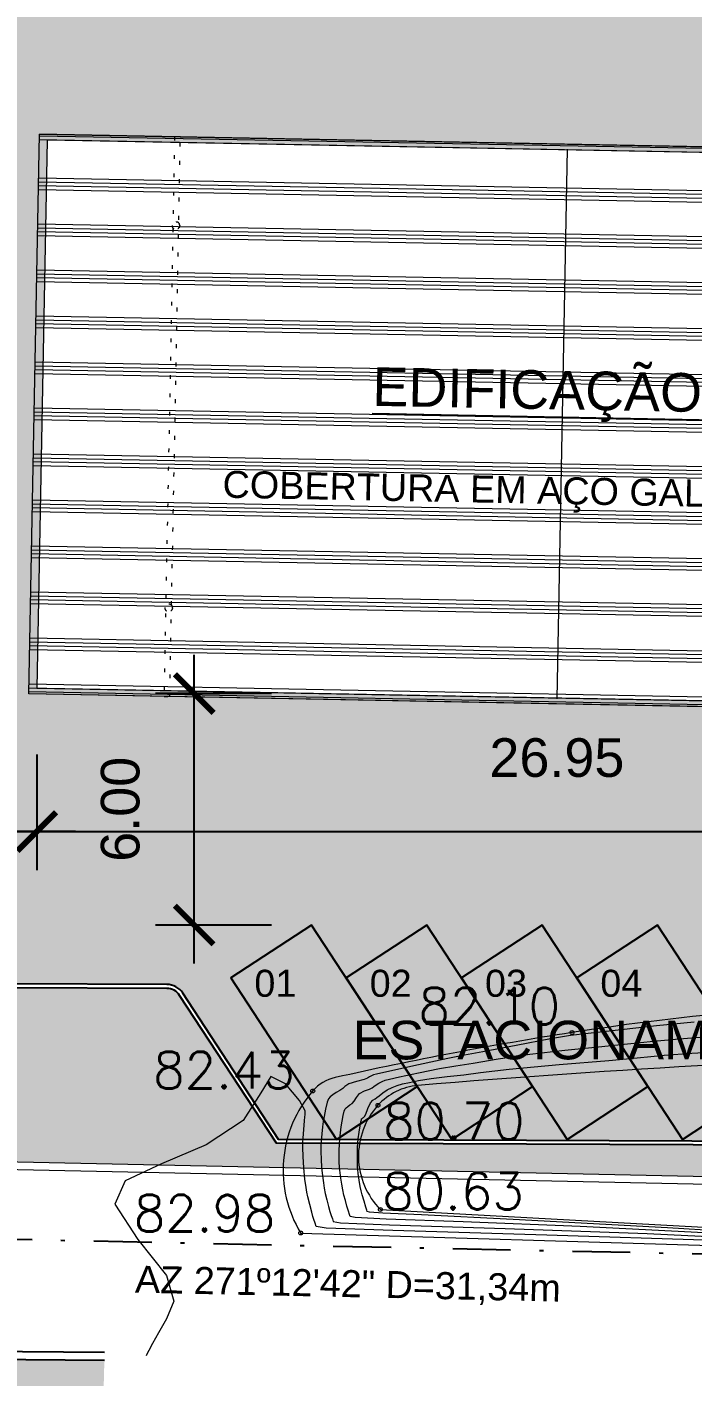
# Model space of a CAD drawing. Header units: inches. Extents: x 1286 to 7442, y -84 to 3420.
# Drawn here: x 1864.46 to 1881.69, y 39.47 to 74.44 of the extents above; entities that cross this region are included whole.
import ezdxf

# ---------------------------------------------------------------- set-up
doc = ezdxf.new("R2010")
doc.units = ezdxf.units.IN
doc.header["$LTSCALE"] = 3
doc.header["$MEASUREMENT"] = 0
for name, pattern in [('DASHDOT', [1, 0.5, -0.25, 0, -0.25]), ('DASHED', [0.75, 0.5, -0.25]), ('DOT', [0.25, 0, -0.25])]:
    doc.linetypes.add(name, pattern=pattern)
for name, color, linetype in [('ARQ_COTAS', 133, 'Continuous'), ('ARQ_HATCH', 8, 'Continuous'), ('ARQ_INDICAÇÃO', 133, 'Continuous'), ('ARQ_LIMITE', 6, 'DASHDOT'), ('ARQ_PONTO', 133, 'Continuous'), ('ARQ_RUA', 250, 'Continuous'), ('ARQ_TEXTO', 133, 'Continuous')]:
    doc.layers.add(name, color=color, linetype=linetype)
for name, color, linetype, lineweight in [('ARQ_PISO', 250, 'Continuous', 5), ('ARQ_PROJEÇÃO', 8, 'DASHED', 5), ('ARQ_TOPOGRAFIA', 8, 'Continuous', 5), ('ARQ_VISTA', 2, 'Continuous', 5)]:
    doc.layers.add(name, color=color, linetype=linetype, lineweight=lineweight)
doc.styles.add('1-500', font='arial.ttf', dxfattribs={"height": 1})
doc.styles.add('ROMAN', font='romans__.ttf', dxfattribs={"height": 0.75})
doc.dimstyles.new('1 - 500', dxfattribs={"dimscale": 2, "dimtxt": 1, "dimasz": 0.5, "dimexe": 0.5, "dimexo": 0.5, "dimgap": 0.7, "dimtad": 1, "dimzin": 4, "dimdsep": 46, "dimtxsty": '1-500', "dimblk": 'ARCHTICK', "dimcen": 0.1, "dimdle": 0.5, "dimclrd": 256, "dimclre": 256, "dimclrt": 256, "dimazin": 0, "dimtfac": 1, "dimtix": 1, "dimtofl": 0, "dimtmove": 2, "dimatfit": 3, "dimldrblk": 'OPEN90', "dimfxl": 1, "dimfxlon": 1, "dimtolj": 1, "dimtzin": 0, "dimlwd": -1, "dimlwe": -1, "dimarcsym": 0})

# ---------------------------------------------------------------- blocks, each defined once
blk = doc.blocks.new('_ArchTick')
at = {"color": 0, "linetype": 'ByBlock', "const_width": 0.15}
blk.add_lwpolyline([(-0.5, -0.5), (0.5, 0.5)], dxfattribs=at)
blk = doc.blocks.new('*D49')
at = {"layer": 'ARQ_COTAS', "transparency": 16777216}
for p, q in [((1859.899249262756, 58.31149459255089), (1859.899249262756, 48.5524131346323)), ((1861.899249262756, 57.31149459255089), (1858.899249262756, 57.31149459255089)), ((1861.899249262756, 49.5524131346323), (1858.899249262756, 49.5524131346323))]:
    blk.add_line(p, q, dxfattribs=at)
at = {"layer": 'Defpoints', "color": 0, "transparency": 16777216}
for p in [(1864.713386937372, 57.31149459255089), (1859.899249262756, 49.5524131346323), (1864.713386937372, 49.5524131346323)]:
    blk.add_point(p, dxfattribs=at)
at = {"layer": 'ARQ_COTAS', "transparency": 16777216}
for p, rotation in [((1859.899249262756, 57.31149459255089), 90), ((1859.899249262756, 49.5524131346323), 270)]:
    blk.add_blockref('_ArchTick', p, dxfattribs=dict(at, rotation=rotation))
at = {"layer": 'ARQ_COTAS', "transparency": 16777216, "insert": (1857.988676275034, 53.43195386359105), "char_height": 1, "attachment_point": 5, "rotation": 90, "style": '1-500'}
blk.add_mtext('\\A1;7.76', dxfattribs=at)
blk = doc.blocks.new('_Open90')
at = {"color": 0, "linetype": 'ByBlock', "lineweight": -2}
for p, q in [((-0.5, 0.5), (0, 0)), ((0, 0), (-1, 0)), ((0, 0), (-0.5, -0.5))]:
    blk.add_line(p, q, dxfattribs=at)
blk = doc.blocks.new('*D50')
at = {"layer": 'ARQ_COTAS', "transparency": 16777216}
for p, q in [((1859.899249262755, 56.31149459255089), (1859.899249262755, 72.5089395851736)), ((1861.899249262755, 71.5089395851736), (1858.899249262755, 71.5089395851736)), ((1861.899249262755, 57.31149459255089), (1858.899249262755, 57.31149459255089))]:
    blk.add_line(p, q, dxfattribs=at)
at = {"layer": 'Defpoints', "color": 0, "transparency": 16777216}
for p in [(1859.899249262755, 71.5089395851736), (1864.982748555786, 71.5089395851736), (1864.713386937372, 57.31149459255089)]:
    blk.add_point(p, dxfattribs=at)
at = {"layer": 'ARQ_COTAS', "transparency": 16777216}
for p, rotation in [((1859.899249262755, 71.5089395851736), 90), ((1859.899249262755, 57.31149459255089), 270)]:
    blk.add_blockref('_ArchTick', p, dxfattribs=dict(at, rotation=rotation))
at = {"layer": 'ARQ_COTAS', "transparency": 16777216, "insert": (1857.988676275033, 64.4102170888617), "char_height": 1, "attachment_point": 5, "rotation": 90, "style": '1-500'}
blk.add_mtext('\\A1;14.20', dxfattribs=at)
blk = doc.blocks.new('*D51')
at = {"layer": 'ARQ_COTAS', "transparency": 16777216}
for p, q in [((1859.899249262754, 70.5089395851736), (1859.899249262754, 93.51031746336123)), ((1861.899249262754, 92.51031746336123), (1858.899249262754, 92.51031746336123)), ((1861.899249262754, 71.5089395851736), (1858.899249262754, 71.5089395851736))]:
    blk.add_line(p, q, dxfattribs=at)
at = {"layer": 'Defpoints', "color": 0, "transparency": 16777216}
for p in [(1859.899249262754, 92.51031746336123), (1864.982748555141, 92.51031746336123), (1864.982748555786, 71.5089395851736)]:
    blk.add_point(p, dxfattribs=at)
at = {"layer": 'ARQ_COTAS', "transparency": 16777216}
for p, rotation in [((1859.899249262754, 92.51031746336123), 90), ((1859.899249262754, 71.5089395851736), 270)]:
    blk.add_blockref('_ArchTick', p, dxfattribs=dict(at, rotation=rotation))
at = {"layer": 'ARQ_COTAS', "transparency": 16777216, "insert": (1857.988676275032, 82.00962852426687), "char_height": 1, "attachment_point": 5, "rotation": 90, "style": '1-500'}
blk.add_mtext('\\A1;21.00', dxfattribs=at)
blk = doc.blocks.new('*D52')
at = {"layer": 'ARQ_COTAS', "transparency": 16777216}
for p, q in [((1822.158376435212, 55.59874602170885), (1822.158376435212, 52.59874602170885)), ((1864.713386937372, 55.59874602170885), (1864.713386937372, 52.59874602170885)), ((1865.713386937372, 53.59874602170885), (1821.158376435212, 53.59874602170885))]:
    blk.add_line(p, q, dxfattribs=at)
at = {"layer": 'Defpoints', "color": 0, "transparency": 16777216}
for p in [(1822.158376435212, 57.31149459255087), (1864.713386937372, 57.31149459255086), (1822.158376435212, 53.59874602170885)]:
    blk.add_point(p, dxfattribs=at)
at = {"layer": 'ARQ_COTAS', "transparency": 16777216, "rotation": 180}
blk.add_blockref('_ArchTick', (1822.158376435212, 53.59874602170885), dxfattribs=at)
at = {"layer": 'ARQ_COTAS', "transparency": 16777216}
blk.add_blockref('_ArchTick', (1864.713386937372, 53.59874602170885), dxfattribs=at)
at = {"layer": 'ARQ_COTAS', "transparency": 16777216, "insert": (1843.435881686292, 55.50931900943054), "char_height": 1, "attachment_point": 5, "style": '1-500'}
blk.add_mtext('\\A1;42.56', dxfattribs=at)
blk = doc.blocks.new('*D58')
at = {"layer": 'ARQ_COTAS', "transparency": 16777216}
for p, q in [((1864.713386937372, 55.59874602170885), (1864.713386937372, 52.59874602170885)), ((1891.658537821256, 55.59874602170885), (1891.658537821256, 52.59874602170885)), ((1863.713386937372, 53.59874602170885), (1892.658537821256, 53.59874602170885))]:
    blk.add_line(p, q, dxfattribs=at)
at = {"layer": 'Defpoints', "color": 0, "transparency": 16777216}
for p in [(1864.713386937372, 57.31149459255134), (1891.658537821256, 56.80027659140782), (1891.658537821256, 53.59874602170885)]:
    blk.add_point(p, dxfattribs=at)
at = {"layer": 'ARQ_COTAS', "transparency": 16777216, "rotation": 180}
blk.add_blockref('_ArchTick', (1864.713386937372, 53.59874602170885), dxfattribs=at)
at = {"layer": 'ARQ_COTAS', "transparency": 16777216}
blk.add_blockref('_ArchTick', (1891.658537821256, 53.59874602170885), dxfattribs=at)
at = {"layer": 'ARQ_COTAS', "transparency": 16777216, "insert": (1878.185962379314, 55.50931900943054), "char_height": 1, "attachment_point": 5, "style": '1-500'}
blk.add_mtext('\\A1;26.95', dxfattribs=at)
blk = doc.blocks.new('*D96')
at = {"layer": 'ARQ_COTAS', "transparency": 16777216}
for p, q in [((1868.791295722393, 50.17904465789635), (1868.791295722393, 58.17428776831466)), ((1870.791295722393, 57.17428776831466), (1867.791295722393, 57.17428776831466)), ((1870.791295722393, 51.17904465789635), (1867.791295722393, 51.17904465789635))]:
    blk.add_line(p, q, dxfattribs=at)
at = {"layer": 'Defpoints', "color": 0, "transparency": 16777216}
for p in [(1868.791295722393, 57.17428776831466), (1871.945250003789, 57.17428776831466), (1871.831505003344, 51.17904465789635)]:
    blk.add_point(p, dxfattribs=at)
at = {"layer": 'ARQ_COTAS', "transparency": 16777216}
for p, rotation in [((1868.791295722393, 57.17428776831466), 90), ((1868.791295722393, 51.17904465789635), 270)]:
    blk.add_blockref('_ArchTick', p, dxfattribs=dict(at, rotation=rotation))
at = {"layer": 'ARQ_COTAS', "transparency": 16777216, "insert": (1866.88072273467, 54.17666621310497), "char_height": 1, "attachment_point": 5, "rotation": 90, "style": '1-500'}
blk.add_mtext('\\A1;6.00', dxfattribs=at)

msp = doc.modelspace()

# ---------------------------------------------------------------- hatches: boundary and pattern name
at = {"layer": 'ARQ_HATCH', "transparency": 33554559}
h = msp.add_hatch(color=9, dxfattribs=at)
h.dxf.hatch_style = 1
edge = h.paths.add_edge_path()
edge.add_line((1806.504420997991, 11.29320923012733), (1791.287455500688, 14.59955625609433))
edge.add_line((1791.287455500688, 14.59955625609433), (1796.21916764202, 37.29702052947107))
edge.add_line((1796.21916764202, 37.29702052947107), (1801.851533979345, 63.15544171438466))
edge.add_line((1801.851533979345, 63.15544171438466), (1809.763832658086, 99.00560465062188))
edge.add_line((1809.763832658086, 99.00560465062188), (1817.550291622415, 134.379449704417))
edge.add_line((1817.550291622415, 134.379449704417), (1822.677377090048, 158.2706152668487))
edge.add_line((1822.677377090048, 158.2706152668487), (1826.527252418853, 176.0018626986936))
edge.add_line((1826.527252418853, 176.0018626986936), (1831.58634316005, 199.687612145672))
edge.add_line((1831.58634316005, 199.687612145672), (1836.78598221519, 223.2750485949617))
edge.add_line((1836.78598221519, 223.2750485949617), (1840.064877947472, 238.3331558673093))
edge.add_line((1840.064877947472, 238.3331558673093), (1843.029586253445, 252.1249787262944))
edge.add_line((1843.029586253445, 252.1249787262944), (1845.03734522224, 261.7234150780338))
edge.add_line((1845.03734522224, 261.7234150780338), (1857.597052590639, 260.4716640474294))
edge.add_line((1857.597052590639, 260.4716640474294), (1840.83987959546, 181.5207020655352))
edge.add_line((1840.83987959546, 181.5207020655351), (1812.170230468934, 46.84906408186737))
edge.add_arc((1816.082558900441, 46.01618579302792), 3.999999999999915, 167.9819649971217, 267.242093406933)
edge.add_line((1815.890095039531, 42.02081876830499), (1822.336008593493, 41.71030776843614))
edge.add_line((1822.336008593493, 41.71030776843614), (1842.888410074674, 40.10897651970151))
edge.add_line((1842.888410074674, 40.10897651970151), (1866.464947723611, 39.91383113825816))
edge.add_line((1866.464947723611, 39.91383113825816), (1866.157855032199, 28.09681896433301))
edge.add_arc((1801.741963233721, -6445.566360133978), 6473.983654870426, 89.42989976007226, 89.73237382335071)
edge.add_arc((1836.36839905733, -252.1005469905423), 280.4815257042164, 90.8961648626426, 92.21120408732037)
edge.add_arc((1826.308854461835, 8.432709651195296), 19.75413501909197, 92.21165603977944, 97.16704330417099)
edge.add_arc((1828.171373651084, -6.377805052647091), 34.6813023158956, 97.16732270034484, 102.1245926488107)
edge.add_arc((1826.38413613175, 1.941767061868575), 26.17192524617771, 102.1247202396606, 107.8304519209239)
edge.add_arc((1827.748082028354, -2.298681647816807), 30.62633358717363, 107.8304524072479, 113.5369278374841)
edge.add_arc((1820.806894379696, 13.63703781180459), 13.24452583716383, 113.5372307644454, 122.2152644208954)
edge.add_arc((1820.854797968438, 13.56102418538723), 13.33437473911022, 122.2152897474165, 130.9005376964332)
edge.add_arc((1820.509634584205, 13.95948419819331), 12.80720480102513, 130.9005378703762, 139.7610407364488)
edge.add_arc((1819.120253702707, 15.1352783380683), 10.98707538499126, 139.7612633826868, 148.6181415213829)
edge.add_arc((1829.933652350126, 8.539636862019904), 23.65325384484163, 148.6185274575465, 154.6537745443761)
edge.add_arc((1821.163538495754, 12.69395167413006), 13.9489646604433, 154.6539270211828, 160.6882631602748)
edge.add_arc((1842.057444872318, 5.372205170539246), 36.08859644454206, 160.6882642495572, 164.439018586536)
edge.add_arc((1835.687356420564, 7.146090489228186), 29.47613124561494, 164.4390185865388, 168.1897734627645)
edge.add_arc((1835.687358193845, 7.146090040171941), 29.4761330732653, 168.189773313847, 171.9119848892629)
at = {"layer": 'ARQ_HATCH'}
h = msp.add_hatch(dxfattribs=at)
h.set_pattern_fill('HONEY', color=8, scale=2, angle=315)
h.set_pattern_definition([(315, (0, 0), (0.4182581518689039, -0.1120719340210068), [0.25, -0.5]), (75.00000000000006, (0, 0), (-0.1120719340210065, 0.4182581518689039), [0.25, -0.5]), (14.99999999999995, (0, 0), (0.3061862178478974, 0.3061862178478972), [-0.5, 0.25])])
edge = h.paths.add_edge_path()
edge.add_line((2027.264263873145, 74.93027181012508), (2031.410676407761, 91.98383655521494))
edge.add_arc((2033.256888400558, 91.53494761833191), 1.900000000000196, 110.58273320129791, 166.3342500322517, ccw=False)
edge.add_line((2032.588925276076, 93.31366211603343), (2037.86227917266, 95.29397202513368))
edge.add_line((2037.86227917266, 95.29397202513368), (2043.072160634863, 105.9206885720141))
edge.add_arc((2044.77816516696, 105.0842983900613), 1.900000000000084, 116.9290907431349, 153.8830154237829, ccw=False)
edge.add_line((2043.917679025893, 106.7782770206919), (2053.022069696935, 111.4030118630496))
edge.add_line((2053.022069696935, 111.4030118630496), (2056.359390164587, 118.1862080381203))
edge.add_line((2056.359390164587, 118.1862080381203), (2053.503901311252, 119.7546874097703))
edge.add_line((2053.503901311252, 119.7546874097703), (2054.319026549484, 121.2517000310854))
edge.add_line((2054.319026549484, 121.2517000310854), (2043.547395978262, 126.33061456353))
edge.add_line((2043.547395978262, 126.33061456353), (2037.444955897168, 128.0662651690322))
edge.add_arc((2037.964737353313, 129.8937845910488), 1.900000000000024, 180.4111184818863, 254.12323478683828, ccw=False)
edge.add_line((2036.064786264756, 129.8801515028979), (2035.938087219433, 147.5373386653158))
edge.add_line((2035.938087219433, 147.5373386653158), (2028.886049742801, 160.0683086363287))
edge.add_line((2028.886049742801, 160.0683086363287), (2019.551983432844, 156.9053925044673))
edge.add_line((2019.551983432844, 156.9053925044673), (2019.224547345852, 96.38867509817993))
edge.add_arc((2015.224605895302, 96.41031746797296), 3.999999999999855, 270.00000000175544, 359.68999437549314, ccw=False)
edge.add_line((2015.224605895424, 92.41031746797293), (1829.908059321895, 92.41031746228455))
edge.add_line((1829.908059321895, 92.41031746228455), (1821.139023796369, 51.94682778435836))
edge.add_line((1821.139023796369, 51.94682778435836), (1820.715427310113, 49.99220096145027))
edge.add_line((1820.715427310113, 49.99220096145027), (1819.882381543604, 46.14822762181966))
edge.add_line((1819.882381543604, 46.14822762181966), (1820.586895520249, 45.27151838692734))
edge.add_line((1820.586895520249, 45.27151838692734), (1825.661573923055, 45.25360175867486))
edge.add_line((1825.661573923055, 45.25360175867486), (1825.661079643, 45.11360263122397))
edge.add_line((1825.661079643, 45.11360263122397), (1837.917567904201, 45.07032994939748))
edge.add_line((1837.917567904201, 45.07032994939748), (1837.918238712847, 45.2603287652306))
edge.add_line((1837.918238712847, 45.2603287652306), (1843.088203466844, 45.24207571957579))
edge.add_line((1843.088203466844, 45.24207571957579), (1847.116079432678, 49.56277483984577))
edge.add_arc((1847.481808680162, 49.22183185702399), 0.5000000000000102, 89.76917005364379, 137.0088045831847, ccw=False)
edge.add_line((1847.483823046, 49.72182779933785), (1868.081214267397, 49.63884576341572))
edge.add_arc((1868.079199901558, 49.13884982110188), 0.5000000000000427, 33.18397013226132, 89.76917005364379, ccw=False)
edge.add_line((1868.497658638882, 49.4125143696976), (1870.97321147254, 45.62716212635685))
edge.add_line((1870.97321147254, 45.62716212635685), (1900.946390571415, 45.50640725026851))
edge.add_line((1900.946390571415, 45.50640725026851), (1898.819867647587, 48.7384985865132))
edge.add_arc((1899.23756746294, 49.01332009996092), 0.4999999999999962, 89.76917005364379, 213.3425265700413, ccw=False)
edge.add_line((1899.239581828779, 49.51331604227477), (1901.823614057921, 49.50290558529223))
edge.add_arc((1901.821599692082, 49.00290964297859), 0.4999999999998438, 34.945122172554875, 89.76917005364368, ccw=False)
edge.add_line((1902.23145021172, 49.28930543825498), (1904.885958721593, 45.49053565846148))
edge.add_line((1904.885958721593, 45.49053565846148), (1942.564058627547, 45.33873947193155))
edge.add_line((1942.564058627547, 45.33873947193155), (1940.437535703718, 48.57083080817624))
edge.add_arc((1940.855235519072, 48.84565232162396), 0.4999999999999962, 89.76917005364379, 213.3425265700413, ccw=False)
edge.add_line((1940.857249884911, 49.3456482639378), (1943.257650033538, 49.33597761733893))
edge.add_arc((1943.255635667699, 48.8359816750252), 0.4999999999999291, 34.94512216524589, 89.76917005364379, ccw=False)
edge.add_line((1943.665486187374, 49.12237747024937), (1946.319994696487, 45.32360769051108))
edge.add_line((1946.319994696487, 45.32360769051108), (1986.561594563938, 45.161483766667))
edge.add_line((1986.561594563938, 45.161483766667), (1983.054542666225, 48.30180528033523))
edge.add_arc((1983.388083589192, 48.67429749865212), 0.4999999999999505, 89.76917005364379, 228.1577621708837, ccw=False)
edge.add_line((1983.390097955031, 49.17429344096593), (1987.305575118959, 49.158518906066))
edge.add_arc((1987.30356075312, 48.65852296375247), 0.4999999999997231, 48.46062740960389, 89.76917005364368, ccw=False)
edge.add_line((1987.635128033179, 49.03277306568157), (1990.328791761928, 46.64631878996843))
edge.add_line((1990.328791761928, 46.64631878996843), (2013.483794201778, 46.55301459553719))
edge.add_line((2013.483794201778, 46.55301459553719), (2013.545179060348, 51.58180582048205))
edge.add_line((2013.545179060348, 51.58180582048205), (2012.450108901382, 52.7951534511168))
edge.add_arc((2013.860599214518, 54.06814876789851), 1.899999999999849, 164.556019916617, 222.0668745643654, ccw=False)
edge.add_line((2012.029205782365, 54.57411131262442), (2016.29813887952, 70.02603778015782))
edge.add_arc((2018.129532311673, 69.52007523543185), 1.900000000000261, 110.32742488438049, 164.556019916619, ccw=False)
edge.add_line((2017.469501692134, 71.30174848866083), (2027.264263873145, 74.93027181012508))
h.paths.add_polyline_path([(1891.92789943967, 70.99772158402979), (1891.815981584132, 65.09878317160232), (1891.770455676794, 62.69921500383526), (1891.658537821256, 56.80027659140782), (1864.713386937372, 57.31149459255134), (1864.982748555785, 71.50893958517332)], flags=16)
at = {"layer": 'ARQ_HATCH', "transparency": 33554534}
h = msp.add_hatch(color=124, dxfattribs=at)
h.dxf.hatch_style = 1
h.paths.add_polyline_path([(1868.08081139423, 49.53884657495291), (1847.483420172832, 49.62182861087508, 0.2090913768018032), (1847.189225282175, 49.49458624328143), (1843.224468133435, 45.24159462438485), (1856.89280388899, 45.19333728251831), (1888.226184636285, 44.53057066945212), (2013.471578799441, 44.55226734363185), (2013.471578799441, 45.55230025796133), (2013.482573583643, 46.45301870221703), (1990.29069348999, 46.54647149692543), (1987.568814577167, 48.95792304529568, 0.1822200902164816), (1987.305172245791, 49.05851971760322), (1983.389695081863, 49.07429425250316, 0.6897803296616837), (1983.121250850819, 48.37630372399862), (1986.824362486987, 45.06042432507651), (1946.26773054037, 45.22381743893738), (1943.583516083439, 49.06509831120456, 0.2438848900125911), (1943.25724716037, 49.23597842887623), (1940.856847011743, 49.24564907547504, 0.5983297696780409), (1940.521075666789, 48.62579511086578), (1942.750049376945, 45.23798934748289), (1904.833694565485, 45.39074540688775), (1902.149480107793, 49.2320262791997, 0.2438848899787887), (1901.823211184753, 49.40290639682949), (1899.239178955612, 49.413316853812, 0.5983297696780524), (1898.903407610658, 48.79346288920274), (1901.132381320813, 45.40565712581985), (1870.918981242699, 45.52737979563093), (1868.413966891417, 49.35778145997844, 0.2520418845855966)])

# ---------------------------------------------------------------- linework, layer by layer
at = {"layer": 'ARQ_INDICAÇÃO'}
for points in [[(1872.475856802684, 45.62613454168812), (1874.568150489299, 46.99445728466622), (1871.831505003343, 51.17904465789632), (1869.739211316728, 49.81072191491823)], [(1875.463009151316, 45.62613454168812), (1877.555302837931, 46.99445728466622), (1874.818657351975, 51.17904465789632), (1872.726363665359, 49.81072191491823)], [(1878.450161499948, 45.62613454168812), (1880.542455186563, 46.99445728466622), (1877.805809700607, 51.17904465789632), (1875.713516013991, 49.81072191491823)], [(1881.43731384858, 45.62613454168812), (1883.529607535195, 46.99445728466622), (1880.792962049239, 51.17904465789632), (1878.700668362623, 49.81072191491823)]]:
    msp.add_lwpolyline(points, close=True, dxfattribs=at)
at = {"layer": 'ARQ_LIMITE'}
msp.add_lwpolyline([(2056.768954649237, 121.3596924900808), (2043.891094071925, 127.382089434544), (2037.172015684238, 129.104434743876), (2037.06754120901, 147.9771660718866), (2018.122519126209, 181.6411254036971), (2010.089927579847, 199.6688570178844), (2002.34067173921, 209.8162104379185), (1990.860758651299, 216.9020706679471), (1967.983358651304, 225.2690706684978), (1944.921458651301, 233.5713706690616), (1920.735258651275, 240.1220706686177), (1908.659158651299, 241.552670669163), (1862.414958651283, 243.0698706678845), (1819.12765865085, 43.32667067123428), (1856.89280388899, 43.1933372825183), (1888.226184636285, 42.53057066945211), (2013.661578799441, 42.55230025796072), (2013.771958651301, 51.7820706687667), (2018.174458651298, 69.44527066906767), (2029.091858651274, 73.43887066876368), (2033.344658651291, 91.35427066905277), (2039.201958651294, 93.5538706689872), (2044.830058651296, 104.9203706685253), (2054.540958651272, 109.975170668567)], dxfattribs=at)
at = {"layer": 'ARQ_PISO'}
msp.add_lwpolyline([(1889.416413416365, 65.14430907893978), (1891.815981584132, 65.09878317160232), (1891.92789943967, 70.99772158402979), (1864.982748555785, 71.50893958517332), (1864.713386937372, 57.31149459255134), (1891.658537821256, 56.80027659140782), (1891.770455676794, 62.69921500383526), (1889.370887509027, 62.74474091117272)], close=True, dxfattribs=at)
at = {"layer": 'ARQ_PROJEÇÃO', "color": 4, "linetype": 'DOT', "ltscale": 0.5}
msp.add_lwpolyline([(1868.009947798843, 57.09892345947679), (1868.159920809328, 57.09607809026818), (1868.434973166159, 71.59346910386103), (1868.285000155674, 71.59631447306964)], close=True, dxfattribs=at)
for points in [[(1868.216375659394, 69.29720254049414, -1), (1868.416339673374, 69.29340871488267, -1)], [(1868.228545305607, 59.39519002284345, -1), (1868.028581291627, 59.39898384845492, -1)]]:
    msp.add_lwpolyline(points, format="xyb", close=True, dxfattribs=at)
for centre in [(1868.316357666384, 69.29530562768844), (1868.128563298617, 59.39708693564916)]:
    msp.add_circle(centre, 0.1, dxfattribs=at)
at = {"layer": 'ARQ_RUA'}
for points in [[(1986.561594563938, 45.161483766667), (1946.319994696487, 45.32360769051107), (1943.665486187374, 49.12237747024936, 0.2438848900125853), (1943.257650033538, 49.33597761733893), (1940.857249884911, 49.3456482639378, 0.5983297696780581), (1940.437535703718, 48.57083080817626), (1942.564058627547, 45.33873947193155), (1904.885958721593, 45.49053565846148), (1902.23145021172, 49.28930543825494, 0.2438848899787941), (1901.823614057921, 49.50290558529223), (1899.239581828779, 49.51331604227476, 0.598329769678059), (1898.819867647587, 48.73849858651322), (1900.946390571415, 45.5064072502685), (1870.97321147254, 45.62716212635685), (1868.497658638882, 49.41251436969748, 0.2520418845856005), (1868.081214267398, 49.63884576341572), (1847.483823046, 49.72182779933785, 0.2090913768018261), (1847.116079432678, 49.56277483984576), (1843.088203466844, 45.24207571957573)], [(1986.824362486987, 45.06042432507651), (1946.26773054037, 45.22381743893738), (1943.583516083439, 49.06509831120452, 0.2438848900126033), (1943.25724716037, 49.23597842887623), (1940.856847011743, 49.24564907547504, 0.5983297696780431), (1940.521075666789, 48.62579511086578), (1942.750049376945, 45.23798934748289), (1904.833694565485, 45.39074540688775), (1902.149480107793, 49.23202627919964, 0.2438848899787993), (1901.823211184753, 49.40290639682949), (1899.239178955612, 49.413316853812, 0.5983297696780431), (1898.903407610658, 48.79346288920274), (1901.132381320813, 45.40565712581985), (1870.918981242699, 45.52737979563093), (1868.413966891417, 49.35778145997836, 0.2520418845856026), (1868.08081139423, 49.53884657495291), (1847.483420172833, 49.62182861087508, 0.2090913768018806), (1847.189225282175, 49.49458624328143), (1843.224468133435, 45.24159462438492)], [(1837.917567904201, 45.07032994940448, 0.3985236231131653), (1843.069126028509, 40.10748071551403), (1866.464947723611, 39.91383113825826)], [(1838.117817835476, 45.0696229482318, 0.3979540584779147), (1843.070781391989, 40.30747386482599), (1866.470144251508, 40.11379497699509)]]:
    msp.add_lwpolyline(points, format="xyb", dxfattribs=at)
at = {"layer": 'ARQ_TOPOGRAFIA', "ltscale": 0.4000000059604645}
for p, q in [((1881.745773316932, 48.65957277862207), (1880.762305149972, 48.56594261748568)), ((1878.538297785668, 48.31476518174485), (1878.022845101008, 48.22926783596949)), ((1878.99783673407, 48.36939787527398), (1878.538297785668, 48.31476518174485)), ((1878.576758651285, 48.39407066849844), (1878.576758651285, 48.39407066849844)), ((1879.774424936728, 48.45859033649639), (1878.99783673407, 48.36939787527398)), ((1880.762305149972, 48.56594261748568), (1879.774424936728, 48.45859033649639)), ((1881.357315202786, 48.23269244691209), (1882.115858123248, 48.29214767215625)), ((1877.135162371607, 48.06099241075889), (1876.264240251116, 47.893893797303)), ((1878.022845101008, 48.22926783596949), (1877.135162371607, 48.06099241075889)), ((1877.488319441985, 47.83855854010061), (1878.392323741795, 47.93891590310113)), ((1878.392323741795, 47.93891590310113), (1879.265852988861, 48.02049803582803)), ((1879.265852988861, 48.02049803582803), (1880.018587950693, 48.09826118161754)), ((1880.018587950693, 48.09826118161754), (1880.690136072593, 48.17022015562133)), ((1880.690136072593, 48.17022015562133), (1881.357315202786, 48.23269244691209)), ((1881.683657885111, 47.85680004058258), (1882.956791402674, 47.94110326131658)), ((1874.601466755576, 47.55684480292575), (1873.85817244904, 47.39332018827871)), ((1875.358493490425, 47.72049998713509), (1874.601466755576, 47.55684480292575)), ((1875.7909643934, 47.80659210530893), (1875.358493490425, 47.72049998713509)), ((1875.56788513331, 47.53016505984441), (1876.019666772558, 47.59846757946388)), ((1876.264240251116, 47.893893797303), (1875.7909643934, 47.80659210530893)), ((1876.019666772558, 47.59846757946388), (1876.669088176412, 47.71194882726149)), ((1876.669088176412, 47.71194882726149), (1877.488319441985, 47.83855854010061)), ((1876.953793782934, 47.44784924423174), (1878.24634969798, 47.5630666244574)), ((1878.24634969798, 47.5630666244574), (1879.53386924374, 47.67159819638209)), ((1879.53386924374, 47.67159819638209), (1880.262750964659, 47.73793202673868)), ((1880.262750964659, 47.73793202673868), (1880.617966995185, 47.77449769375698)), ((1880.617966995185, 47.77449769375698), (1880.968857088668, 47.80581211333946)), ((1880.968857088668, 47.80581211333946), (1881.683657885111, 47.85680004058258)), ((1870.778159344878, 47.25611228903607), (1870.520179516101, 46.83298368042187)), ((1871.158994818008, 47.06881550734715), (1870.778159344878, 47.25611228903607)), ((1873.281796158397, 47.2102099250801), (1873.189779080847, 47.18182757718341)), ((1873.308805589029, 47.22634290193991), (1873.281796158397, 47.2102099250801)), ((1873.333218365489, 47.24534033646659), (1873.308805589029, 47.22634290193991)), ((1873.364050424327, 47.26594391500429), (1873.333218365489, 47.24534033646659)), ((1873.397617666738, 47.28366061521546), (1873.364050424327, 47.26594391500429)), ((1873.432830908907, 47.29743075219766), (1873.397617666738, 47.28366061521546)), ((1873.513217055257, 47.31717725505904), (1873.432830908907, 47.29743075219766)), ((1873.85817244904, 47.39332018827871), (1873.513217055257, 47.31717725505904)), ((1873.851608497778, 47.19116814469771), (1874.111696358206, 47.24846998078601)), ((1874.111696358206, 47.24846998078601), (1874.601915816009, 47.3547340709515)), ((1874.601915816009, 47.3547340709515), (1875.142956723332, 47.46291140129642)), ((1874.602364876442, 47.15262333711461), (1874.927419956239, 47.20532281732039)), ((1874.927419956239, 47.20532281732039), (1875.34480587325, 47.25373801624254)), ((1875.142956723332, 47.46291140129642), (1875.56788513331, 47.53016505984441)), ((1875.34480587325, 47.25373801624254), (1875.775093293971, 47.30304136162476)), ((1875.775093293971, 47.30304136162476), (1876.203013981216, 47.36290524562673)), ((1876.203013981216, 47.36290524562673), (1876.953793782934, 47.44784924423174)), ((1871.518168929226, 46.63120546599702), (1871.158994818008, 47.06881550734715)), ((1871.862658651273, 46.88167066907362), (1871.862658651273, 46.88167066907362)), ((1872.561097673566, 46.89472913591043), (1872.467520276074, 46.84368616005258)), ((1872.637848571485, 46.9436536360331), (1872.561097673566, 46.89472913591043)), ((1872.691930739518, 46.99921328237132), (1872.637848571485, 46.9436536360331)), ((1872.793228290499, 47.06216069718675), (1872.691930739518, 46.99921328237132)), ((1872.992687766196, 47.12832316232697), (1872.793228290499, 47.06216069718675)), ((1873.189779080847, 47.18182757718341), (1872.992687766196, 47.12832316232697)), ((1873.073781140894, 46.81783121114449), (1873.206193738781, 46.88784248975889)), ((1873.206193738781, 46.88784248975889), (1873.333586453944, 46.92975531181172)), ((1873.333586453944, 46.92975531181172), (1873.40311653553, 46.96005036903397)), ((1873.40311653553, 46.96005036903397), (1873.445979804546, 46.99306701158957)), ((1873.445979804546, 46.99306701158957), (1873.503965576168, 47.0381901435353)), ((1873.503965576168, 47.0381901435353), (1873.577198570583, 47.0871282223411)), ((1873.577198570583, 47.0871282223411), (1873.656928234082, 47.12920932506994)), ((1873.656928234082, 47.12920932506994), (1873.740567512916, 47.16191645933167)), ((1873.674712786818, 46.83103994874136), (1873.790346716782, 46.90831252967791)), ((1873.740567512916, 47.16191645933167), (1873.851608497778, 47.19116814469771)), ((1873.790346716782, 46.90831252967791), (1873.916238801427, 46.97475803306178)), ((1873.916238801427, 46.97475803306178), (1874.048304116925, 47.02640216646568)), ((1874.048304116925, 47.02640216646568), (1874.189999940299, 47.06515903433637)), ((1874.189999940299, 47.06515903433637), (1874.365220267402, 47.10361977701859)), ((1874.365220267402, 47.10361977701859), (1874.602364876442, 47.15262333711461)), ((1870.520179516101, 46.83298368042187), (1870.060410890892, 46.11240909283833)), ((1871.66203406193, 46.36475840432421), (1871.518168929226, 46.63120546599702)), ((1872.234439074429, 46.5873520321943), (1872.192851863936, 46.41027273459212)), ((1872.26863356632, 46.68076656607763), (1872.234439074429, 46.5873520321943)), ((1872.311429325218, 46.72904884850458), (1872.26863356632, 46.68076656607763)), ((1872.379696204898, 46.78437328932659), (1872.311429325218, 46.72904884850458)), ((1872.467520276074, 46.84368616005258), (1872.379696204898, 46.78437328932659)), ((1872.767653502688, 46.48300491867439), (1872.822118221888, 46.51978821528927)), ((1872.822118221888, 46.51978821528927), (1872.881401425333, 46.55550890451149)), ((1872.881401425333, 46.55550890451149), (1872.937752665184, 46.61431197857336)), ((1872.937752665184, 46.61431197857336), (1872.991256903206, 46.71381330525355)), ((1872.991256903206, 46.71381330525355), (1873.073781140894, 46.81783121114449)), ((1873.290583066893, 46.42841332813577), (1873.354333991319, 46.57350172696487)), ((1873.354333991319, 46.57350172696487), (1873.419699711394, 46.64736181532816)), ((1873.419699711394, 46.64736181532816), (1873.477393827041, 46.6776830445774)), ((1873.477393827041, 46.6776830445774), (1873.524436912663, 46.70989080926255)), ((1873.524436912663, 46.70989080926255), (1873.583154020034, 46.75979111751393)), ((1873.551158651291, 46.51037066837625), (1873.551158651291, 46.51037066837625)), ((1873.583154020034, 46.75979111751393), (1873.674712786818, 46.83103994874136)), ((1871.651200750744, 46.1101088117607), (1871.661321732321, 46.2146761085637)), ((1871.661321732321, 46.2146761085637), (1871.669581605081, 46.26331543771402)), ((1871.669581605081, 46.26331543771402), (1871.66203406193, 46.36475840432421)), ((1872.15416520504, 46.22079186176733), (1872.130376566161, 46.08710368757919)), ((1872.192851863936, 46.41027273459212), (1872.15416520504, 46.22079186176733)), ((1872.622581353633, 46.09988962894158), (1872.651129724534, 46.2468030269988)), ((1872.651129724534, 46.2468030269988), (1872.677571265336, 46.36082079296784)), ((1872.677571265336, 46.36082079296784), (1872.698777221423, 46.41875247692541)), ((1872.698777221423, 46.41875247692541), (1872.725317314169, 46.44869507698194)), ((1872.725317314169, 46.44869507698194), (1872.767653502688, 46.48300491867439)), ((1873.120703456243, 46.13428955187873), (1873.128920876585, 46.15673838591055)), ((1873.128920876585, 46.15673838591055), (1873.13920530312, 46.16834130173401)), ((1873.13920530312, 46.16834130173401), (1873.155610800448, 46.18163654802219)), ((1873.155610800448, 46.18163654802219), (1873.176716167702, 46.19589027052597)), ((1873.176716167702, 46.19589027052597), (1873.201705177071, 46.2162886749752)), ((1873.201705177071, 46.2162886749752), (1873.237656758884, 46.28497032111363)), ((1873.237656758884, 46.28497032111363), (1873.290583066893, 46.42841332813577)), ((1870.060410890892, 46.11240909283833), (1869.103471889644, 45.48701387120263)), ((1871.611132239097, 45.6594645011969), (1871.631090927829, 45.88646562060193)), ((1871.631090927829, 45.88646562060193), (1871.651200750744, 46.1101088117607)), ((1872.114012952708, 45.95533109864072), (1872.096079060797, 45.76847028953807)), ((1872.130376566161, 46.08710368757919), (1872.114012952708, 45.95533109864072)), ((1872.576825154702, 45.80055338738338), (1872.597410468577, 45.94973393192367)), ((1872.597410468577, 45.94973393192367), (1872.622581353633, 46.09988962894158)), ((1873.039637356665, 45.64577567612604), (1873.064444370964, 45.81236417999343)), ((1873.064444370964, 45.81236417999343), (1873.090997502197, 45.97898739611582)), ((1873.090997502197, 45.97898739611582), (1873.109407585103, 46.08333332126812)), ((1873.109407585103, 46.08333332126812), (1873.120703456243, 46.13428955187873)), ((1869.103471889644, 45.48701387120263), (1867.940193824255, 44.99491554161386)), ((1871.602681699838, 45.53718752262966), (1871.611132239097, 45.6594645011969)), ((1871.603696775903, 45.41830728983359), (1871.602681699838, 45.53718752262966)), ((1872.080960811483, 45.57908204791919), (1872.074489944429, 45.44127590989546)), ((1872.096079060797, 45.76847028953807), (1872.080960811483, 45.57908204791919)), ((1872.54629818902, 45.34536429716126), (1872.550789383899, 45.49869959464149)), ((1872.550789383899, 45.49869959464149), (1872.561067193794, 45.65047496033684)), ((1872.561067193794, 45.65047496033684), (1872.576825154702, 45.80055338738338)), ((1873.020617956314, 45.41831714322642), (1873.026055326791, 45.53247963299827)), ((1873.026055326791, 45.53247963299827), (1873.039637356665, 45.64577567612604)), ((1871.610725830968, 45.18842889590041), (1871.603696775903, 45.41830728983359)), ((1871.628080369341, 44.8902968879588), (1871.610725830968, 45.18842889590041)), ((1872.074489944429, 45.44127590989546), (1872.074900248368, 45.3057918254085)), ((1872.074900248368, 45.3057918254085), (1872.079875300889, 45.1169456526436)), ((1872.079875300889, 45.1169456526436), (1872.092495785462, 44.89672648383156)), ((1872.546103720833, 45.19327636284606), (1872.54629818902, 45.34536429716126)), ((1872.549024770782, 45.04546240938679), (1872.546103720833, 45.19327636284606)), ((1873.017307193357, 45.08076089842097), (1873.018106433639, 45.24945268442706)), ((1873.018106433639, 45.24945268442706), (1873.020617956314, 45.41831714322642)), ((1867.940193824255, 44.99491554161386), (1867.006961469498, 44.5529827274181)), ((1871.658113838046, 44.60154968162851), (1871.628080369341, 44.8902968879588)), ((1872.092495785462, 44.89672648383156), (1872.11480013769, 44.68337295239643)), ((1872.556911201555, 44.90315607970432), (1872.549024770782, 45.04546240938679)), ((1872.571486437333, 44.76519622316436), (1872.556911201555, 44.90315607970432)), ((1872.590937077202, 44.62263550458328), (1872.571486437333, 44.76519622316436)), ((1873.018174240733, 44.97397916612999), (1873.017307193357, 45.08076089842097)), ((1873.021326617647, 44.90958567371444), (1873.018174240733, 44.97397916612999)), ((1873.028172736977, 44.84701949393229), (1873.021326617647, 44.90958567371444)), ((1873.042613458547, 44.74282239971534), (1873.028172736977, 44.84701949393229)), ((1867.006961469498, 44.5529827274181), (1866.736160560034, 43.94759624486641)), ((1871.687584314426, 44.3822617124565), (1871.658113838046, 44.60154968162851)), ((1872.11480013769, 44.68337295239643), (1872.1392606958, 44.50244860758857)), ((1872.1392606958, 44.50244860758857), (1872.159817566444, 44.36398226244227)), ((1872.613231617306, 44.46926580032186), (1872.590937077202, 44.62263550458328)), ((1872.63900296811, 44.31762203050629), (1872.613231617306, 44.46926580032186)), ((1873.066645668168, 44.57454933820144), (1873.042613458547, 44.74282239971534)), ((1873.092157908559, 44.40670521220044), (1873.066645668168, 44.57454933820144)), ((1873.113208028361, 44.29702493397371), (1873.092157908559, 44.40670521220044)), ((1871.706403515582, 44.25869872456268), (1871.687584314426, 44.3822617124565)), ((1871.732693087182, 44.13945566898064), (1871.706403515582, 44.25869872456268)), ((1871.782358898508, 43.94293640589193), (1871.732693087182, 44.13945566898064)), ((1872.159817566444, 44.36398226244227), (1872.185848027631, 44.22853884881214)), ((1872.185848027631, 44.22853884881214), (1872.225975275116, 44.06096591649429)), ((1872.225975275116, 44.06096591649429), (1872.27036900404, 43.89270533284024)), ((1872.669591651753, 44.17899542337135), (1872.63900296811, 44.31762203050629)), ((1872.706504223625, 44.04095943307356), (1872.669591651753, 44.17899542337135)), ((1873.142639443209, 44.18921353144423), (1873.113208028361, 44.29702493397371)), ((1873.190521574306, 44.02764359338061), (1873.142639443209, 44.18921353144423)), ((1866.736160560034, 43.94759624486641), (1867.330386570935, 43.03750666638688)), ((1871.834233784455, 43.74445123260693), (1871.782358898508, 43.94293640589193)), ((1871.866420788068, 43.62721686472968), (1871.834233784455, 43.74445123260693)), ((1872.27036900404, 43.89270533284024), (1872.307787716814, 43.76069244218842)), ((1872.307787716814, 43.76069244218842), (1872.339798645804, 43.65724212525264)), ((1872.74915464556, 43.89416801778452), (1872.706504223625, 44.04095943307356)), ((1872.788420472254, 43.76531500032024), (1872.74915464556, 43.89416801778452)), ((1872.815615662974, 43.68123387580589), (1872.788420472254, 43.76531500032024)), ((1873.237042298762, 43.87338787538783), (1873.190521574306, 44.02764359338061)), ((1873.261881747156, 43.79352371243612), (1873.237042298762, 43.87338787538783)), ((1873.27257060858, 43.76244659570829), (1873.261881747156, 43.79352371243612)), ((1873.3291434936, 43.73902667721585), (1873.27257060858, 43.76244659570829)), ((1873.67380013991, 43.71271459793524), (1873.3291434936, 43.73902667721585)), ((1873.613058651292, 43.81147066911534), (1873.613058651292, 43.81147066911534)), ((1874.678457715392, 43.67010791821257), (1873.67380013991, 43.71271459793524)), ((1871.891176819354, 43.54916924832241), (1871.866420788068, 43.62721686472968)), ((1871.923083494639, 43.45665419882015), (1871.891176819354, 43.54916924832241)), ((1871.95186738858, 43.37493779359237), (1871.923083494639, 43.45665419882015)), ((1872.21130878582, 43.32977976126448), (1871.95186738858, 43.37493779359237)), ((1872.339798645804, 43.65724212525264), (1872.369349578792, 43.56894403731302)), ((1872.369349578792, 43.56894403731302), (1872.392101795227, 43.5041073936768)), ((1872.392101795227, 43.5041073936768), (1872.58392035506, 43.4661954011567)), ((1872.58392035506, 43.4661954011567), (1873.848771948618, 43.41756765579657)), ((1872.832336201904, 43.63327699562387), (1872.815615662974, 43.68123387580589)), ((1872.95653192433, 43.60261103918628), (1872.832336201904, 43.63327699562387)), ((1873.76128604425, 43.5651411268659), (1872.95653192433, 43.60261103918628)), ((1875.762190693804, 43.49609533173815), (1873.76128604425, 43.5651411268659)), ((1873.848771948618, 43.41756765579657), (1876.845923672245, 43.32208274153844)), ((1877.051737980993, 43.55581138690786), (1874.678457715392, 43.67010791821257)), ((1878.78974029834, 43.37325506692604), (1875.762190693804, 43.49609533173815)), ((1881.046874726093, 43.33707789553181), (1877.051737980993, 43.55581138690786)), ((1882.333720284241, 43.1902051385291), (1878.78974029834, 43.37325506692604)), ((1867.330386570935, 43.03750666638688), (1868.077072978795, 42.1014313775845)), ((1871.550158651273, 43.20267066953556), (1871.550158651273, 43.20267066953556)), ((1873.936257852987, 43.26999418472723), (1872.21130878582, 43.32977976126448)), ((1877.929656650627, 43.14807015506403), (1873.936257852987, 43.26999418472723)), ((1876.845923672245, 43.32208274153844), (1880.527742615715, 43.19069874321894)), ((1882.265744933062, 43.00814242323712), (1877.929656650627, 43.14807015506403)), ((1880.527742615715, 43.19069874321894), (1883.620565842419, 43.04333238152639)), ((1884.7588452612, 43.11374571209625), (1881.046874726093, 43.33707789553181)), ((1868.077072978795, 42.1014313775845), (1868.261377006729, 41.43468891119436)), ((1868.261377006729, 41.43468891119436), (1868.074512862968, 40.97903556411938)), ((1868.074512862968, 40.97903556411938), (1867.865870397964, 40.61582535726802)), ((1867.865870397964, 40.61582535726802), (1867.711485046126, 40.33836545830444)), ((1867.711485046126, 40.33836545830444), (1867.615222055949, 40.16049994563536)), ((1867.565620348021, 40.06626743858532), (1867.544707934216, 40.02612060343699)), ((1867.615222055949, 40.16049994563536), (1867.565620348021, 40.06626743858532))]:
    msp.add_line(p, q, dxfattribs=at)
at = {"layer": 'ARQ_TOPOGRAFIA', "linetype": 'Continuous', "ltscale": 0.4000000059604645}
for p, q in [((1873.613058651292, 43.81147066911534, 80.633), (1886.595958651294, 43.09817066823916, 80.496)), ((1871.550158651273, 43.20267066953556, 82.976), (1886.503058651277, 42.75067066809014, 83.001))]:
    msp.add_line(p, q, dxfattribs=at)
at = {"layer": 'ARQ_TOPOGRAFIA', "ltscale": 0.4000000059604645}
for centre in [(1878.576758651285, 48.39407066849844), (1871.862658651273, 46.88167066907362), (1873.551158651291, 46.51037066837625), (1873.613058651292, 43.81147066911534), (1871.550158651273, 43.20267066953556)]:
    msp.add_circle(centre, 0.05000000000000001, dxfattribs=at)
at = {"layer": 'ARQ_TOPOGRAFIA', "linetype": 'Continuous', "ltscale": 0.4000000059604645}
for centre, radius, start, end in [((1889.07897598703, -19.03643065299087), 68.24345446586513, 95.01083139017963, 98.85262281471914), ((1892.914397329599, -43.66212407736364), 93.1660392737502, 98.85262281041436, 102.694414240972), ((1898.036479949088, -234.4160641867819), 282.4146007259016, 91.6191882582959, 94.76349805456236), ((1872.67906331999, 46.16996809951266), 1.083068386863577, 102.6944143024003, 138.9196378879984), ((1874.217446462091, 44.82887920013857), 3.123936370816858, 138.9196378302266, 175.1448614239552), ((1874.713766602159, 45.46497412149807), 1.56349326434312, 94.7634980270149, 138.0386809126637), ((1875.015353479834, 45.19379252583186), 1.969071989887026, 138.0386809360109, 181.3138638247683), ((1875.015353480072, 45.19379252579961), 1.969071990123822, 181.3138638236716, 224.5890467124269), ((1874.217446464192, 44.82887920014807), 3.123936372908748, 175.1448614273889, 211.3700850211182)]:
    msp.add_arc(centre, radius, start, end, dxfattribs=at)
at = {"layer": 'ARQ_TOPOGRAFIA', "ltscale": 0.4000000059604645}
for p in [(1878.576758651285, 48.39407066849844), (1871.862658651273, 46.88167066907362), (1873.551158651291, 46.51037066837625), (1873.613058651292, 43.81147066911534), (1871.550158651273, 43.20267066953556)]:
    msp.add_point(p, dxfattribs=at)
at = {"layer": 'ARQ_VISTA', "color": 8}
for p, q in [((1892.12786345365, 70.99392775841858), (1864.782784541804, 71.51273341078502)), ((1892.10905240166, 70.00243952243), (1864.763973489814, 70.52124517479643)), ((1892.103361663243, 69.70249350145986), (1864.758282751397, 70.2212991538263)), ((1892.086447524058, 68.8109872724624), (1864.741368612213, 69.32979292482878)), ((1892.080756785641, 68.5110412514922), (1864.735677873796, 69.02984690385864)), ((1892.058151908039, 67.3195890015246), (1864.713072996194, 67.83839465389099)), ((1892.063842646457, 67.61953502249474), (1864.718763734611, 68.13834067486118)), ((1892.041237768855, 66.42808277252709), (1864.69615885701, 66.94688842489353)), ((1892.035547030438, 66.12813675155695), (1864.690468118592, 66.64694240392339)), ((1892.018632891253, 65.2366305225595), (1864.673553979408, 65.75543617492593)), ((1892.012942152836, 64.93668450158935), (1864.667863240991, 65.4554901539558)), ((1891.996028013652, 64.04517827259235), (1864.650949101806, 64.56398392495873)), ((1891.990337275235, 63.74523225162216), (1864.645258363389, 64.2640379039886)), ((1891.97342313605, 62.85372602262424), (1864.628344224205, 63.37253167499068)), ((1891.967732397633, 62.5537800016541), (1864.622653485788, 63.07258565402049)), ((1891.950818258449, 61.66227377265659), (1864.605739346603, 62.18107942502303)), ((1891.945127520032, 61.36232775168645), (1864.600048608186, 61.88113340405289)), ((1891.928213380847, 60.47082152268899), (1864.583134469002, 60.98962717505543)), ((1891.92252264243, 60.17087550171885), (1864.577443730584, 60.68968115408524)), ((1891.905608503246, 59.2793692727214), (1864.5605295914, 59.79817492508778)), ((1891.899917764828, 58.9794232517512), (1864.554838852983, 59.49822890411764)), ((1891.883003625644, 58.08791702275374), (1864.537924713798, 58.60672267512018)), ((1891.877312887227, 57.7879710017836), (1864.532233975381, 58.30677665414999)), ((1891.860398748042, 56.89646477278609), (1864.515319836197, 57.41527042515253))]:
    msp.add_line(p, q, dxfattribs=at)
at = {"layer": 'ARQ_VISTA'}
for p, q in [((1892.129760366456, 71.09390976540834), (1864.78468145461, 71.61271541777478)), ((1892.130708822859, 71.14390076890368), (1864.785629911013, 71.66270642127006)), ((1892.105258576049, 69.80247550845002), (1864.760179664203, 70.32128116081645)), ((1892.107155488854, 69.90245751543978), (1864.762076577009, 70.42126316780622)), ((1892.084550611253, 68.71100526547218), (1864.739471699407, 69.22981091783856)), ((1892.082653698447, 68.61102325848242), (1864.737574786601, 69.12982891084886)), ((1892.060048820845, 67.41957100851482), (1864.714969909, 67.9383766608812)), ((1892.061945733651, 67.51955301550453), (1864.716866821805, 68.03835866787097)), ((1892.039340856049, 66.32810076553693), (1864.694261944204, 66.84690641790337)), ((1892.037443943244, 66.22811875854717), (1864.692365031398, 66.7469244109136)), ((1892.014839065642, 65.03666650857951), (1864.669760153796, 65.55547216094595)), ((1892.016735978448, 65.13664851556928), (1864.671657066602, 65.65545416793572)), ((1891.992234188041, 63.84521425861237), (1864.647155276195, 64.36401991097881)), ((1891.994131100846, 63.94519626560214), (1864.649052189001, 64.46400191796852)), ((1891.969629310439, 62.65376200864426), (1864.624550398593, 63.1725676610107)), ((1891.971526223245, 62.75374401563403), (1864.626447311399, 63.27254966800047)), ((1891.947024432837, 61.46230975867667), (1864.601945520992, 61.98111541104311)), ((1891.948921345643, 61.56229176566643), (1864.603842433798, 62.08109741803287)), ((1891.926316468041, 60.37083951569878), (1864.581237556196, 60.88964516806521)), ((1891.924419555236, 60.27085750870901), (1864.57934064339, 60.78966316107545)), ((1891.901814677634, 59.07940525874142), (1864.556735765789, 59.59821091110786)), ((1891.90371159044, 59.17938726573118), (1864.558632678594, 59.69819291809756)), ((1891.879209800033, 57.88795300877376), (1864.534130888187, 58.4067586611402)), ((1891.881106712838, 57.98793501576353), (1864.536027800993, 58.50674066812996)), ((1891.855656466028, 56.64650975531083), (1864.510577554183, 57.16531540767727)), ((1891.856604922431, 56.69650075880617), (1864.511526010585, 57.21530641117261)), ((1891.858501835237, 56.79648276579593), (1864.513422923391, 57.31528841816231))]:
    msp.add_line(p, q, dxfattribs=at)
for points in [[(1891.855656466028, 56.64650975531083), (1864.510577554183, 57.16531540767727), (1864.785629911013, 71.66270642127006), (1892.130708822859, 71.14390076890368)], [(2013.661578799359, 44.55230025796072), (2013.661578799441, 44.55230025796072), (2013.661578799441, 45.55230025796072), (2013.471578799441, 45.55230025796072), (2013.471578799441, 44.55226734363185), (1888.226184636285, 44.53057066945212), (1856.89280388899, 45.19333728251831), (1837.918238712847, 45.2603287652306), (1837.917567904201, 45.07032994940334), (1856.890459303178, 45.00334437611839), (1888.224191867412, 44.34057032138724), (2013.659306563548, 44.36229986148285)]]:
    msp.add_lwpolyline(points, close=True, dxfattribs=at)
msp.add_lwpolyline([(1878.454658651277, 71.26827066799478), (1878.184730812958, 57.0409814978434)], dxfattribs=at)

# ---------------------------------------------------------------- texts
at = {"layer": 'ARQ_PONTO', "style": '1-500'}
for s, width, gutter_width, insert, char_height, attachment_point, rotation in [('{\\LEDIFICAÇÃO 01}', 10.2337380627558, 5, (1873.42007943579, 65.62611027196276), 1, 1, 358.91308383084873), ('\\pi0.027852;COBERTURA EM AÇO GALVANIZADO', 17.45925102319236, 3.5, (1869.488596327396, 62.0320757138933), 0.7, 7, 358.9130838308491), ('AZ 271º12\'42" D=31,34m\\P', 13.35188917047912, 3.499999999999998, (1867.26812767141, 42.359289659252), 0.6999999999999997, 1, 358.78825498378933)]:
    msp.add_mtext_dynamic_manual_height_columns(s, width=width, gutter_width=gutter_width, heights=[0], dxfattribs=dict(at, insert=insert, char_height=char_height, attachment_point=attachment_point, rotation=rotation))
at = {"layer": 'ARQ_TEXTO', "attachment_point": 1, "style": '1-500'}
for s, width, gutter_width, insert, char_height in [('01', 0.9151855388813096, 3.5, (1870.349706680171, 50.02089769908729), 0.7), ('02', 0.9151855388813096, 3.5, (1873.336859028803, 50.02089769908721), 0.7), ('03', 0.9151855388813096, 3.5, (1876.324011377435, 50.02089769908739), 0.7), ('04', 0.9151855388813096, 3.5, (1879.311163726067, 50.02089769908729), 0.7), ('\\pi0.060252;ESTACIONAMENTO DE VEÍCULOS', 22.83605729877217, 5, (1872.829605767371, 48.69985541060579), 1)]:
    msp.add_mtext_dynamic_manual_height_columns(s, width=width, gutter_width=gutter_width, heights=[0], dxfattribs=dict(at, insert=insert, char_height=char_height))
at = {"layer": 'ARQ_TOPOGRAFIA', "style": 'ROMAN'}
for s, p in [('82.10', (1874.6034941172, 48.60238452477233)), ('82.43', (1867.731081778318, 46.94727600587384)), ('80.70', (1873.685350392905, 45.62378283252792)), ('80.63', (1873.66305865128, 43.81147066911534)), ('82.98', (1867.226700910589, 43.23802601022498))]:
    msp.add_text(s, height=0.95, dxfattribs=at).set_placement(p)

# ---------------------------------------------------------------- dimensions: what is measured, and where the dimension line sits
at = {"layer": 'ARQ_COTAS'}
for base, p1, p2, picture, middle in [((1859.899249262754, 92.51031746336123), (1864.982748555785, 71.50893958517356), (1864.98274855514, 92.5103174633612), '*D51', (1857.988676275032, 82.00962852426687)), ((1859.899249262755, 71.5089395851736), (1864.713386937372, 57.31149459255086), (1864.982748555785, 71.50893958517356), '*D50', (1857.988676275033, 64.4102170888617)), ((1859.899249262756, 49.5524131346323), (1864.713386937372, 57.31149459255086), (1864.713386937372, 49.55241313463227), '*D49', (1857.988676275034, 53.43195386359105)), ((1868.791295722393, 57.17428776831466), (1871.831505003343, 51.17904465789632), (1871.945250003788, 57.17428776831463), '*D96', (1866.88072273467, 54.17666621310497))]:
    dim = msp.add_linear_dim(base=base, p1=p1, p2=p2, angle=90, dimstyle='1 - 500', dxfattribs=at)
    dim.commit()
    dim.dimension.update_dxf_attribs({"geometry": picture, "text_midpoint": middle})
for base, p1, p2, picture, middle in [((1822.158376435212, 53.59874602170885), (1864.713386937372, 57.31149459255086), (1822.158376435212, 57.31149459255087), '*D52', (1843.435881686292, 55.50931900943054)), ((1891.658537821256, 53.59874602170885), (1864.713386937372, 57.31149459255134), (1891.658537821256, 56.80027659140782), '*D58', (1878.185962379314, 55.50931900943054))]:
    dim = msp.add_linear_dim(base=base, p1=p1, p2=p2, dimstyle='1 - 500', dxfattribs=at)
    dim.commit()
    dim.dimension.update_dxf_attribs({"geometry": picture, "text_midpoint": middle})

doc.saveas('drawing.dxf')
